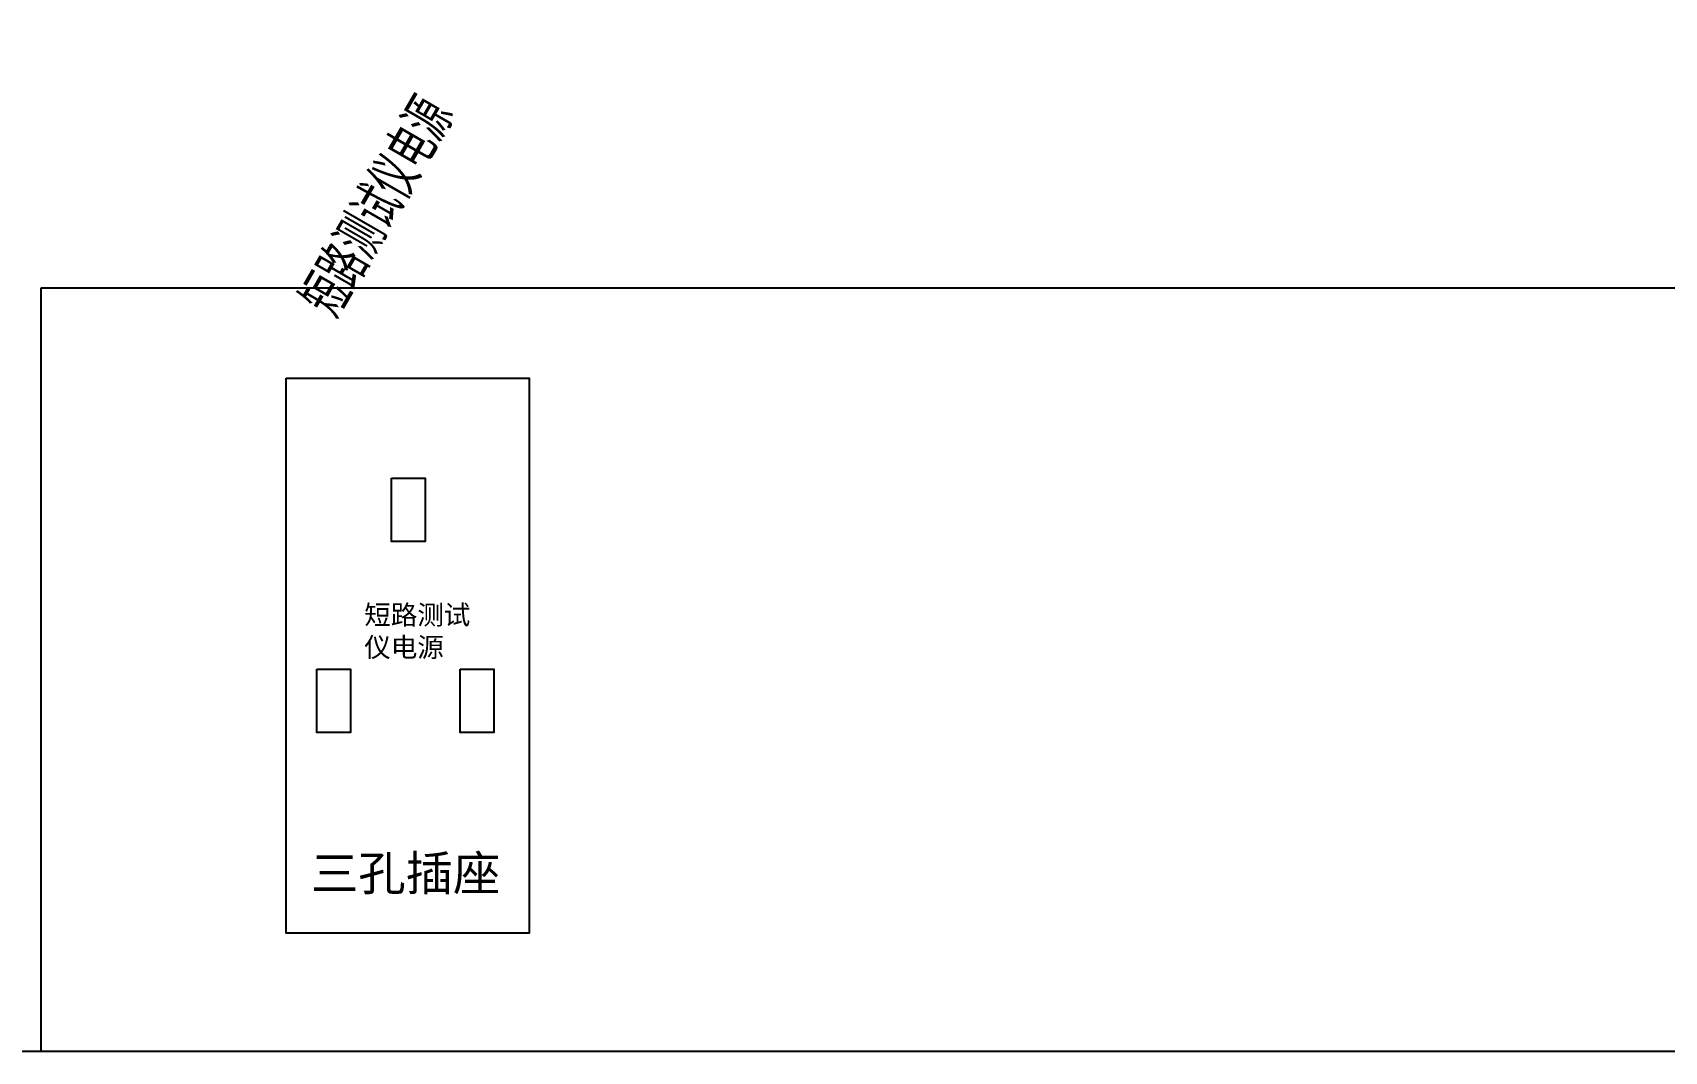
# Model space of a CAD drawing. Header units: millimetres. Extents: x 336 to 12810, y -1577 to 4105.
# Drawn here: x 6267.6 to 6502.8, y 1402.8 to 1549.6 of the extents above; entities that cross this region are included whole.
import ezdxf

# ---------------------------------------------------------------- set-up
doc = ezdxf.new("R2010")
doc.units = ezdxf.units.MM
doc.layers.add('MISC', color=2, linetype='Continuous')
doc.styles.get("Standard").update_dxf_attribs({"font": ''})
doc.styles.add('样式 0', font='')
doc.styles.add('样式 8', font='arial.ttf', dxfattribs={"width": 0.6, "height": 2.5})
doc.styles.get('Standard').set_extended_font_data('SimSun')
doc.styles.get('样式 0').set_extended_font_data('KaiTi_GB2312')

# ---------------------------------------------------------------- blocks, each defined once
blk = doc.blocks.new('三孔插座')
for points in [[(864.36, 854.56), (899.36, 854.56), (899.36, 774.56), (864.36, 774.56)], [(879.53, 840.14), (884.37, 840.14), (884.37, 831), (879.53, 831)], [(868.77, 812.63), (873.61, 812.63), (873.61, 803.48), (868.77, 803.48)], [(889.43, 812.63), (894.27, 812.63), (894.27, 803.48), (889.43, 803.48)]]:
    blk.add_lwpolyline(points, close=True)
at = {"insert": (867.92, 785.7), "char_height": 5, "width": 35, "attachment_point": 1}
blk.add_mtext('{\\fSimSun|b0|i0|c134|p2;三孔插座}', dxfattribs=at)

msp = doc.modelspace()

# ---------------------------------------------------------------- linework, layer by layer
for p, q in [((7328.84, 1512.792), (6268.84, 1512.792)), ((6268.84, 1512.792), (6268.84, 1402.792)), ((6268.84, 1512.792), (6268.84, 1512.792))]:
    msp.add_line(p, q)
msp.add_lwpolyline([(6228.84, 1892.792), (7828.84, 1892.792), (7828.84, 1402.792), (6228.84, 1402.792)], close=True)

# ---------------------------------------------------------------- block references
msp.add_blockref('三孔插座', (5439.826, 645.275))

# ---------------------------------------------------------------- texts
at = {"lineweight": 0, "style": '样式 8', "width": 0.6}
msp.add_text('短路测试仪电源', height=6, rotation=60, dxfattribs=at).set_placement((6311.175, 1508.29))
at = {"layer": 'MISC', "color": 0, "insert": (6315.431, 1467.118), "char_height": 2.8, "width": 16.75092, "attachment_point": 1, "style": '样式 0'}
msp.add_mtext('短路测试仪电源', dxfattribs=at)

doc.saveas('drawing.dxf')
